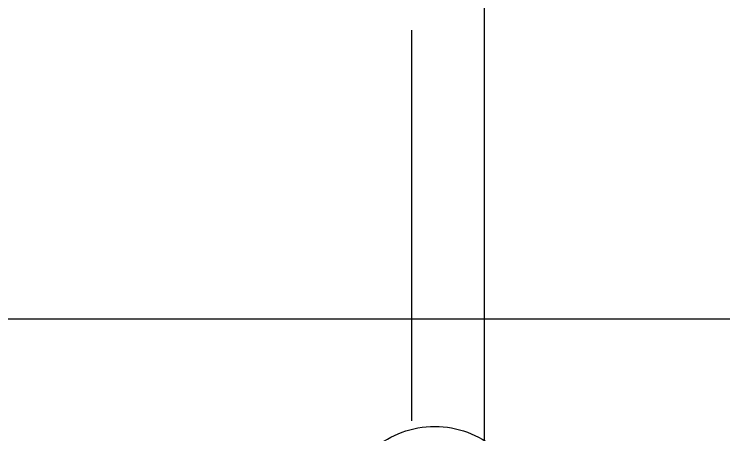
# Model space of a CAD drawing. Extents: x 468514 to 728049, y -74127 to 69080.
# Drawn here: x 591111.9 to 591338.6, y 40704 to 40838.6 of the extents above; entities that cross this region are included whole.
import ezdxf

# ---------------------------------------------------------------- set-up
doc = ezdxf.new("R2010")
doc.units = 0
doc.header["$LTSCALE"] = 500
doc.header["$MEASUREMENT"] = 0
doc.linetypes.add('DASH', pattern=[0.35, 0.25, -0.1])
doc.linetypes.add('HIDDEN2', pattern=[0.1875, 0.125, -0.0625])
for name, color, linetype in [('E 立面家具、洁具', 153, 'Continuous'), ('E 立面材料分格线', 8, 'Continuous'), ('L-立面家具、洁具', 153, 'Continuous')]:
    doc.layers.add(name, color=color, linetype=linetype)

# ---------------------------------------------------------------- blocks, each defined once
blk = doc.blocks.new('A$C2F8A30B2')
at = {"linetype": 'HIDDEN2', "lineweight": -2, "ltscale": 20}
blk.add_arc((30, 921.03, 0), 30, 289.4712, 250.5288, dxfattribs=at)

msp = doc.modelspace()

# ---------------------------------------------------------------- hatches: boundary and pattern name
at = {"layer": 'E 立面家具、洁具'}
h = msp.add_hatch(dxfattribs=at)
h.set_pattern_fill('_USER', color=250, scale=600, angle=90, pattern_type=0)
h.set_pattern_definition([(90, (590661.75, 40941), (-600, 4e-14), [])])
h.paths.add_polyline_path([(592331.75, 40841), (590631.75, 40841), (590631.75, 38641), (592331.75, 38641)])
h = msp.add_hatch(dxfattribs=at)
h.set_pattern_fill('_USER', color=250, scale=300, pattern_type=0)
h.set_pattern_definition([(0, (590631.75, 38641), (0, 300), [])])
h.paths.add_polyline_path([(592101.75, 39841), (592301.75, 39841), (592301.75, 40841), (590661.75, 40841), (590661.75, 38641), (592101.75, 38641)])

# ---------------------------------------------------------------- linework, layer by layer
at = {"layer": 'E 立面材料分格线', "linetype": 'DASH'}
msp.add_line((591239, 39133.5), (591239, 40836.19), dxfattribs=at)

# ---------------------------------------------------------------- block references
at = {"layer": 'L-立面家具、洁具', "xscale": -1}
msp.add_blockref('A$C2F8A30B2', (591276.27, 39755.72), dxfattribs=at)

doc.saveas('drawing.dxf')
